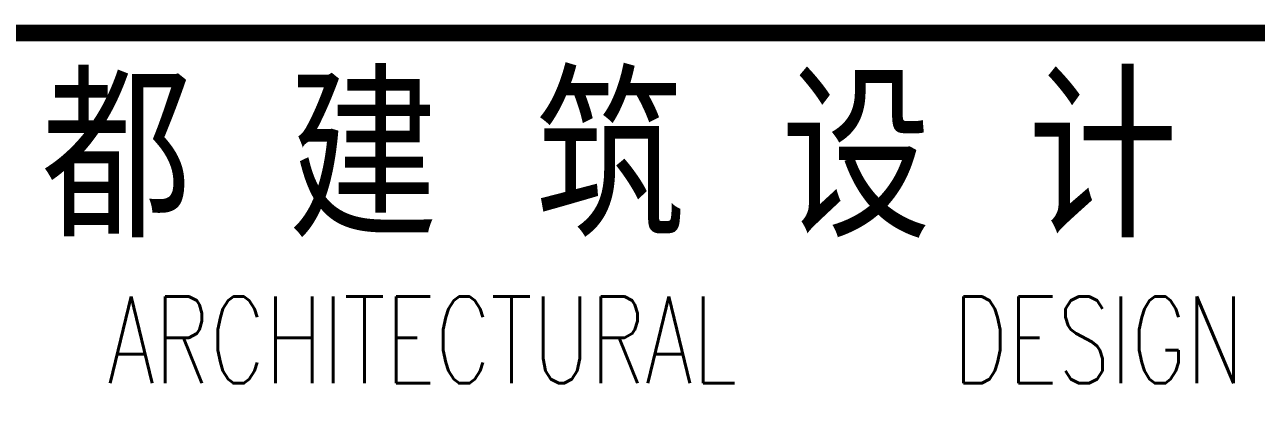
# Model space of a CAD drawing. Header units: millimetres. Extents: x 1442233 to 1526333, y -21810 to 275190.
# Drawn here: x 1511075 to 1516931, y 220057 to 221830 of the extents above; entities that cross this region are included whole.
import ezdxf

# ---------------------------------------------------------------- set-up
doc = ezdxf.new("R2010")
doc.units = ezdxf.units.MM
doc.header["$LTSCALE"] = 1500
doc.layers.add('1', color=7, linetype='Continuous')
doc.layers.add('PUB_TEXT', color=7, linetype='Continuous', lineweight=15)
doc.styles.add('_TCH_DIM', font='SIMPLEX', dxfattribs={"bigfont": 'GBCBIG'})
doc.styles.get("Standard").update_dxf_attribs({"font": 'TSSDENG', "width": 0.75, "bigfont": 'TSSDCHN'})

# ---------------------------------------------------------------- blocks, each defined once
blk = doc.blocks.new('1234')
at = {"const_width": 80}
blk.add_lwpolyline([(1887333.7, 780393.6), (1887333.7, 785393.6), (1908333.7, 785393.6)], dxfattribs=at)
at = {"layer": 'PUB_TEXT'}
for s, p in [('都', (1894157.5, 784422.7)), ('建', (1895329.4, 784422.7)), ('筑', (1896501.3, 784422.7)), ('设', (1897673.2, 784422.7)), ('计', (1898845.2, 784422.7))]:
    blk.add_text(s, height=750, dxfattribs=at).set_placement(p)
at = {"layer": 'PUB_TEXT', "style": '_TCH_DIM', "width": 0.705882}
for s, p in [('ARCHITECTURAL', (1894470.1, 783728.3)), ('DESIGN', (1898488.7, 783728.3))]:
    blk.add_text(s, height=412.25, dxfattribs=at).set_placement(p)

msp = doc.modelspace()

# ---------------------------------------------------------------- block references
at = {"layer": '1'}
msp.add_blockref('1234', (-383000.8, -563603.9), dxfattribs=at)

doc.saveas('drawing.dxf')
